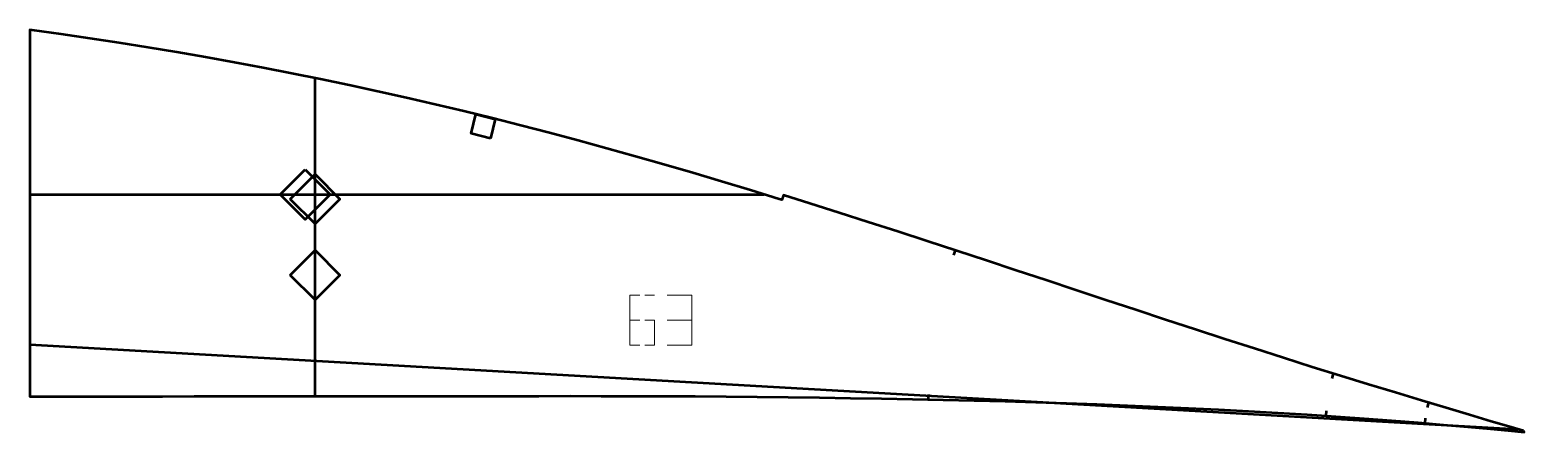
# Model space of a CAD drawing. Header units: metres. Extents: x 313 to 613, y 152 to 233.
import ezdxf

# ---------------------------------------------------------------- set-up
doc = ezdxf.new("R2010")
doc.units = ezdxf.units.M
doc.layers.add('Layer', color=1, linetype='Continuous', lineweight=50)
doc.layers.add('NumLabel', color=1, linetype='Continuous', lineweight=15)

msp = doc.modelspace()

# ---------------------------------------------------------------- linework, layer by layer
at = {"layer": 'Layer', "color": 7}
for p, q in [((370, 159.48), (370, 223.4)), ((370, 193.08), (370, 205.08)), ((312.64, 200), (460.34, 200)), ((362.01, 200), (374.01, 200)), ((370, 177.8), (370, 189.8)), ((312.64, 169.84), (611.8, 152.86))]:
    msp.add_line(p, q, dxfattribs=at)
at = {"layer": 'Layer'}
for p, q in [((498.73, 188.78), (498.43, 187.83)), ((574.81, 164.01), (574.53, 163.05)), ((493.4, 159.82), (493.35, 158.82)), ((573.36, 156.53), (573.29, 155.53)), ((593.94, 158.18), (593.67, 157.22)), ((593.3, 155.04), (593.24, 154.04))]:
    msp.add_line(p, q, dxfattribs=at)
for points in [[(613.07, 152.48), (610.6, 153.21), (606.57, 154.41), (602.19, 155.72), (597.5, 157.12), (592.52, 158.6), (587.3, 160.18), (581.87, 161.83), (576.28, 163.55), (570.58, 165.33), (564.79, 167.17), (558.93, 169.04), (553.01, 170.94), (547.06, 172.87), (541.08, 174.83), (535.08, 176.8), (529.06, 178.78), (523.04, 180.77), (517.03, 182.76), (511.02, 184.74), (505.03, 186.71), (499.06, 188.67), (493.11, 190.62), (487.19, 192.54), (481.28, 194.45), (475.39, 196.33), (469.52, 198.19), (464.19, 199.86), (463.89, 198.9), (463.38, 199.06), (457.55, 200.86), (451.75, 202.62), (445.96, 204.34), (440.18, 206.02), (434.42, 207.67), (428.66, 209.28), (422.91, 210.85), (417.16, 212.38), (411.42, 213.87), (405.67, 215.32), (399.92, 216.72), (394.16, 218.1), (388.41, 219.43), (382.65, 220.72), (376.89, 221.97), (371.12, 223.17), (365.35, 224.35), (359.57, 225.47), (353.79, 226.56), (347.99, 227.6), (342.2, 228.61), (336.4, 229.57), (330.59, 230.5), (324.78, 231.38), (318.95, 232.22), (313.13, 233.02), (312.64, 233.08), (312.64, 159.37), (313.88, 159.37), (320.25, 159.38), (326.62, 159.39), (332.98, 159.41), (339.33, 159.43), (345.68, 159.44), (352.02, 159.45), (358.36, 159.46), (364.7, 159.47), (371.04, 159.48), (377.36, 159.48), (383.66, 159.48), (389.94, 159.46), (396.22, 159.45), (402.48, 159.46), (408.75, 159.48), (415.02, 159.5), (421.29, 159.51), (427.57, 159.5), (433.87, 159.48), (440.15, 159.46), (446.42, 159.44), (452.66, 159.41), (458.9, 159.34), (465.17, 159.27), (471.44, 159.18), (477.7, 159.1), (483.93, 159.01), (490.14, 158.89), (496.36, 158.75), (502.59, 158.6), (508.81, 158.44), (514.99, 158.27), (521.13, 158.08), (527.26, 157.85), (533.4, 157.6), (539.54, 157.34), (545.66, 157.07), (551.72, 156.78), (557.73, 156.46), (563.68, 156.13), (569.56, 155.77), (575.34, 155.4), (581, 155.01), (586.51, 154.59), (591.86, 154.16), (597, 153.73), (601.88, 153.3), (606.44, 152.89), (610.62, 152.5), (613.19, 152.25), (613.07, 152.48)], [(405.3, 211.29), (401.41, 212.24), (402.36, 216.13), (406.25, 215.17), (405.3, 211.29)], [(368.01, 205), (373.01, 200), (368.01, 195), (363.01, 200), (368.01, 205)], [(365, 199.08), (370, 204.08), (375, 199.08), (370, 194.08), (365, 199.08)], [(365, 183.8), (370, 188.8), (375, 183.8), (370, 178.8), (365, 183.8)]]:
    msp.add_lwpolyline(points, close=True, dxfattribs=at)
at = {"layer": 'NumLabel', "color": 1}
for points in [[(435.3, 179.74), (433.3, 179.74), (433.3, 169.74), (435.3, 169.74)], [(438.3, 179.74), (436.3, 179.74)], [(440.8, 179.74), (445.8, 179.74), (445.8, 174.74), (440.8, 174.74), (445.8, 174.74), (445.8, 169.74), (440.8, 169.74)], [(435.3, 174.74), (433.3, 174.74)], [(436.3, 169.74), (438.3, 169.74), (438.3, 174.74), (436.3, 174.74)]]:
    msp.add_lwpolyline(points, dxfattribs=at)

doc.saveas('drawing.dxf')
